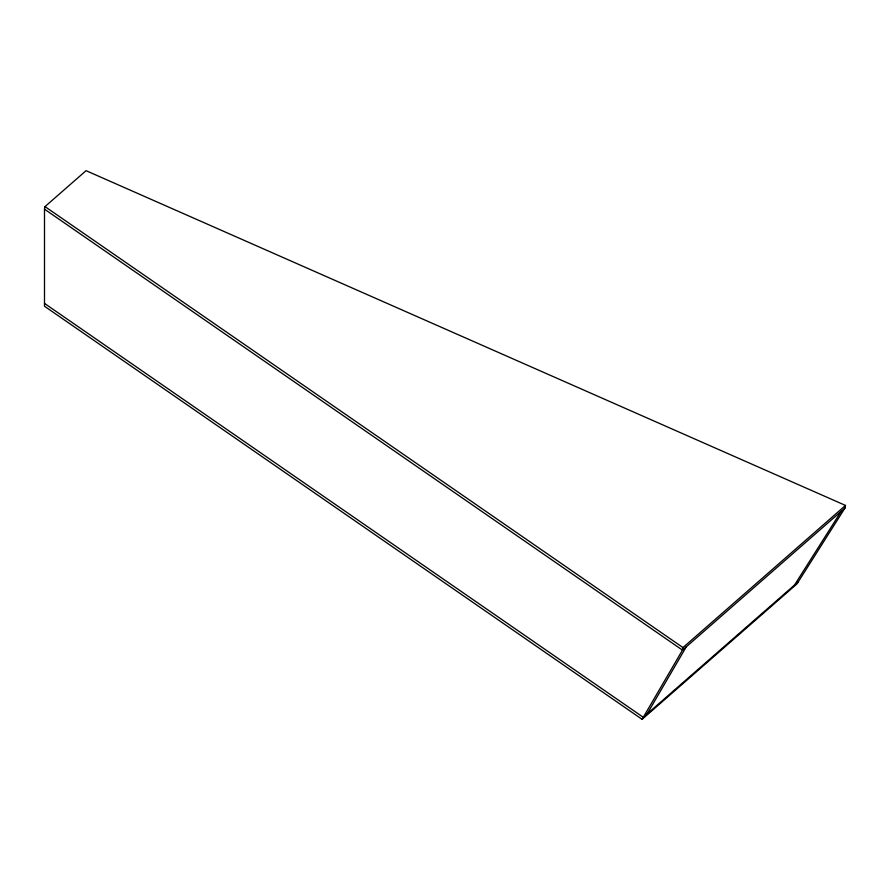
<?xml version="1.0" encoding="UTF-8"?>
<svg xmlns="http://www.w3.org/2000/svg" width="890" height="890" viewBox="0 0 890 890"><rect width="100%" height="100%" fill="white"/><g stroke="black" fill="none" stroke-linecap="round" stroke-linejoin="round"><path stroke-width="1.33" d="M44.5 209.161L45.001 206.602L86.074 170.68L845.5 505.431L844.999 508.001L796.951 583.907L642.102 719.32L44.5 306.238L44.5 209.161L682.474 650.134L844.999 508.001M845.5 505.431L682.975 647.575L682.474 650.134L642.102 719.32M647.097 713.969L686.279 646.808M794.548 585.008L841.195 511.327M798.352 581.682L643.281 717.296L44.5 303.401M45.001 206.602L682.975 647.575"/></g></svg>
